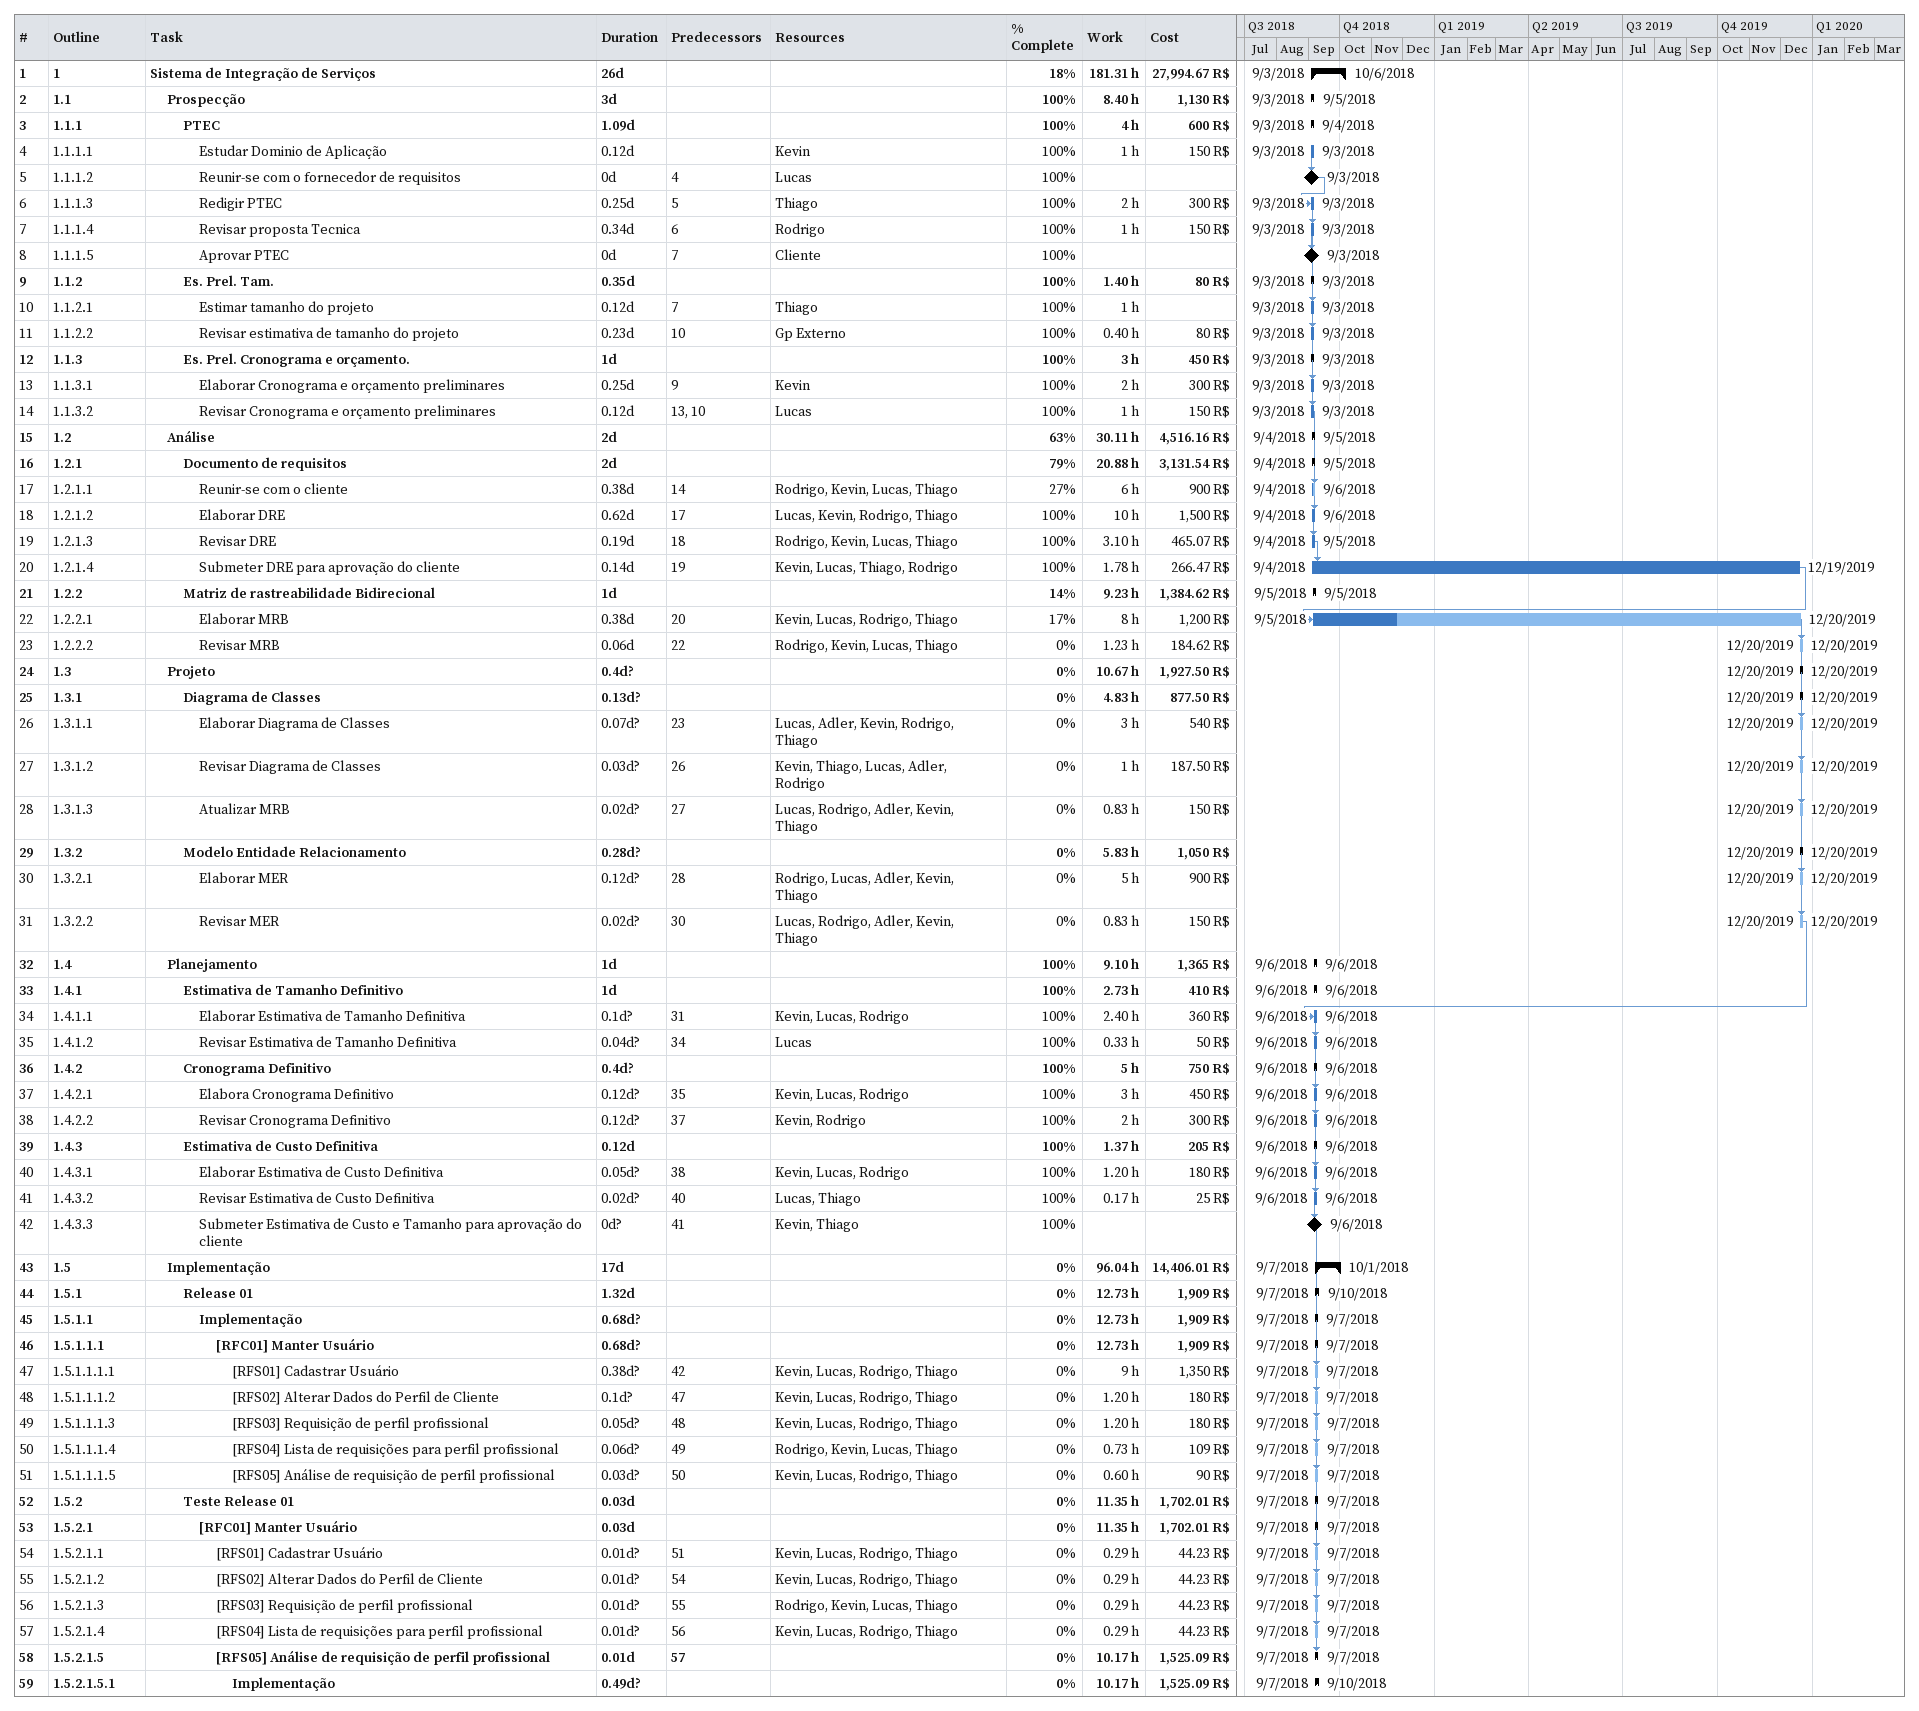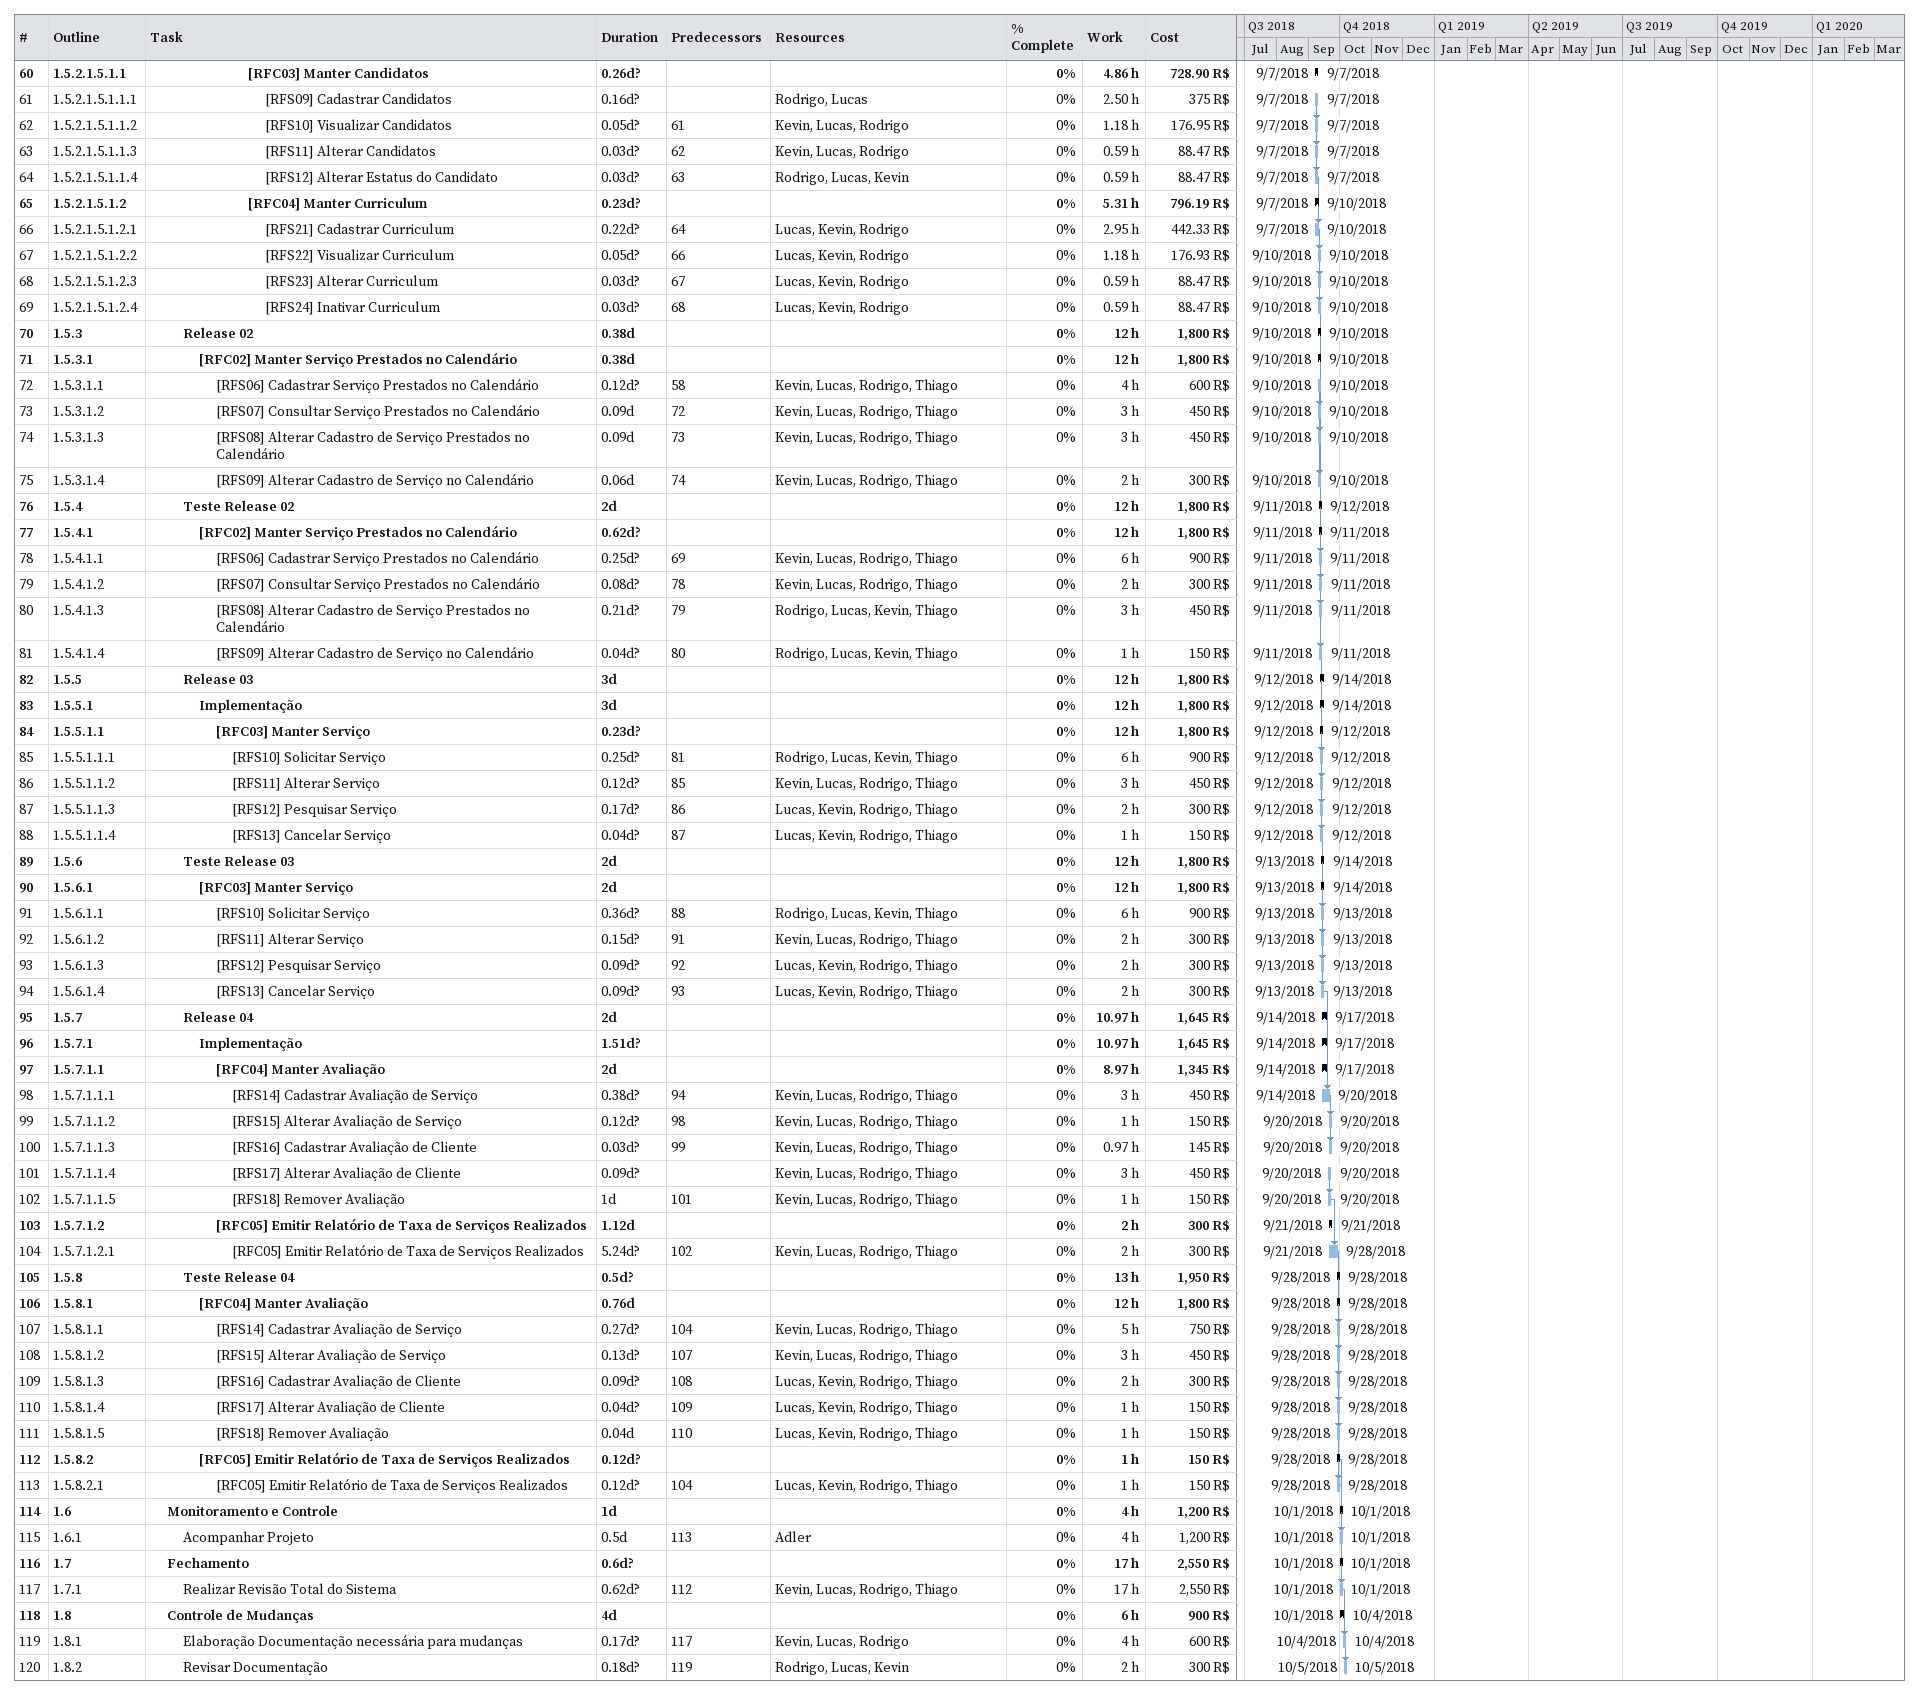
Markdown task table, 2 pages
| ID | WBS | Task | Duration | Start | Finish | Predecessors | Resources | % complete | Work (h) | Cost (R$) |
|---|---|---|---|---|---|---|---|---|---|---|
| 1 | 1 | **Sistema de Integração de Serviços** | 26d | 2018-09-03 | 2018-10-06 |  |  | 18 | 181.31 | 27994.67 |
| 2 | 1.1 | **Prospecção** | 3d | 2018-09-03 | 2018-09-05 |  |  | 100 | 8.40 | 1130 |
| 3 | 1.1.1 | **PTEC** | 1.09d | 2018-09-03 | 2018-09-04 |  |  | 100 | 4 | 600 |
| 4 | 1.1.1.1 | Estudar Dominio de Aplicação | 0.12d | 2018-09-03 | 2018-09-03 |  | Kevin | 100 | 1 | 150 |
| 5 | 1.1.1.2 | Reunir-se com o fornecedor de requisitos | 0d | 2018-09-03 | 2018-09-03 | 4 | Lucas | 100 |  |  |
| 6 | 1.1.1.3 | Redigir PTEC | 0.25d | 2018-09-03 | 2018-09-03 | 5 | Thiago | 100 | 2 | 300 |
| 7 | 1.1.1.4 | Revisar proposta Tecnica | 0.34d | 2018-09-03 | 2018-09-03 | 6 | Rodrigo | 100 | 1 | 150 |
| 8 | 1.1.1.5 | Aprovar PTEC | 0d | 2018-09-03 | 2018-09-03 | 7 | Cliente | 100 |  |  |
| 9 | 1.1.2 | **Es. Prel. Tam.** | 0.35d | 2018-09-03 | 2018-09-03 |  |  | 100 | 1.40 | 80 |
| 10 | 1.1.2.1 | Estimar tamanho do projeto | 0.12d | 2018-09-03 | 2018-09-03 | 7 | Thiago | 100 | 1 |  |
| 11 | 1.1.2.2 | Revisar estimativa de tamanho do projeto | 0.23d | 2018-09-03 | 2018-09-03 | 10 | Gp Externo | 100 | 0.40 | 80 |
| 12 | 1.1.3 | **Es. Prel. Cronograma e orçamento.** | 1d | 2018-09-03 | 2018-09-03 |  |  | 100 | 3 | 450 |
| 13 | 1.1.3.1 | Elaborar Cronograma e orçamento preliminares | 0.25d | 2018-09-03 | 2018-09-03 | 9 | Kevin | 100 | 2 | 300 |
| 14 | 1.1.3.2 | Revisar Cronograma e orçamento preliminares | 0.12d | 2018-09-03 | 2018-09-03 | 13, 10 | Lucas | 100 | 1 | 150 |
| 15 | 1.2 | **Análise** | 2d | 2018-09-04 | 2018-09-05 |  |  | 63 | 30.11 | 4516.16 |
| 16 | 1.2.1 | **Documento de requisitos** | 2d | 2018-09-04 | 2018-09-05 |  |  | 79 | 20.88 | 3131.54 |
| 17 | 1.2.1.1 | Reunir-se com o cliente | 0.38d | 2018-09-04 | 2018-09-06 | 14 | Rodrigo, Kevin, Lucas, Thiago | 27 | 6 | 900 |
| 18 | 1.2.1.2 | Elaborar DRE | 0.62d | 2018-09-04 | 2018-09-06 | 17 | Lucas, Kevin, Rodrigo, Thiago | 100 | 10 | 1500 |
| 19 | 1.2.1.3 | Revisar DRE | 0.19d | 2018-09-04 | 2018-09-05 | 18 | Rodrigo, Kevin, Lucas, Thiago | 100 | 3.10 | 465.07 |
| 20 | 1.2.1.4 | Submeter DRE para aprovação do cliente | 0.14d | 2018-09-04 | 2019-12-19 | 19 | Kevin, Lucas, Thiago, Rodrigo | 100 | 1.78 | 266.47 |
| 21 | 1.2.2 | **Matriz de rastreabilidade Bidirecional** | 1d | 2018-09-05 | 2018-09-05 |  |  | 14 | 9.23 | 1384.62 |
| 22 | 1.2.2.1 | Elaborar MRB | 0.38d | 2018-09-05 | 2019-12-20 | 20 | Kevin, Lucas, Rodrigo, Thiago | 17 | 8 | 1200 |
| 23 | 1.2.2.2 | Revisar MRB | 0.06d | 2019-12-20 | 2019-12-20 | 22 | Rodrigo, Kevin, Lucas, Thiago | 0 | 1.23 | 184.62 |
| 24 | 1.3 | **Projeto** | 0.4d? | 2019-12-20 | 2019-12-20 |  |  | 0 | 10.67 | 1927.50 |
| 25 | 1.3.1 | **Diagrama de Classes** | 0.13d? | 2019-12-20 | 2019-12-20 |  |  | 0 | 4.83 | 877.50 |
| 26 | 1.3.1.1 | Elaborar Diagrama de Classes | 0.07d? | 2019-12-20 | 2019-12-20 | 23 | Lucas, Adler, Kevin, Rodrigo, Thiago | 0 | 3 | 540 |
| 27 | 1.3.1.2 | Revisar Diagrama de Classes | 0.03d? | 2019-12-20 | 2019-12-20 | 26 | Kevin, Thiago, Lucas, Adler, Rodrigo | 0 | 1 | 187.50 |
| 28 | 1.3.1.3 | Atualizar MRB | 0.02d? | 2019-12-20 | 2019-12-20 | 27 | Lucas, Rodrigo, Adler, Kevin, Thiago | 0 | 0.83 | 150 |
| 29 | 1.3.2 | **Modelo Entidade Relacionamento** | 0.28d? | 2019-12-20 | 2019-12-20 |  |  | 0 | 5.83 | 1050 |
| 30 | 1.3.2.1 | Elaborar MER | 0.12d? | 2019-12-20 | 2019-12-20 | 28 | Rodrigo, Lucas, Adler, Kevin, Thiago | 0 | 5 | 900 |
| 31 | 1.3.2.2 | Revisar MER | 0.02d? | 2019-12-20 | 2019-12-20 | 30 | Lucas, Rodrigo, Adler, Kevin, Thiago | 0 | 0.83 | 150 |
| 32 | 1.4 | **Planejamento** | 1d | 2018-09-06 | 2018-09-06 |  |  | 100 | 9.10 | 1365 |
| 33 | 1.4.1 | **Estimativa de Tamanho Definitivo** | 1d | 2018-09-06 | 2018-09-06 |  |  | 100 | 2.73 | 410 |
| 34 | 1.4.1.1 | Elaborar Estimativa de Tamanho Definitiva | 0.1d? | 2018-09-06 | 2018-09-06 | 31 | Kevin, Lucas, Rodrigo | 100 | 2.40 | 360 |
| 35 | 1.4.1.2 | Revisar Estimativa de Tamanho Definitiva | 0.04d? | 2018-09-06 | 2018-09-06 | 34 | Lucas | 100 | 0.33 | 50 |
| 36 | 1.4.2 | **Cronograma Definitivo** | 0.4d? | 2018-09-06 | 2018-09-06 |  |  | 100 | 5 | 750 |
| 37 | 1.4.2.1 | Elabora Cronograma Definitivo | 0.12d? | 2018-09-06 | 2018-09-06 | 35 | Kevin, Lucas, Rodrigo | 100 | 3 | 450 |
| 38 | 1.4.2.2 | Revisar Cronograma Definitivo | 0.12d? | 2018-09-06 | 2018-09-06 | 37 | Kevin, Rodrigo | 100 | 2 | 300 |
| 39 | 1.4.3 | **Estimativa de Custo Definitiva** | 0.12d | 2018-09-06 | 2018-09-06 |  |  | 100 | 1.37 | 205 |
| 40 | 1.4.3.1 | Elaborar Estimativa de Custo Definitiva | 0.05d? | 2018-09-06 | 2018-09-06 | 38 | Kevin, Lucas, Rodrigo | 100 | 1.20 | 180 |
| 41 | 1.4.3.2 | Revisar Estimativa de Custo Definitiva | 0.02d? | 2018-09-06 | 2018-09-06 | 40 | Lucas, Thiago | 100 | 0.17 | 25 |
| 42 | 1.4.3.3 | Submeter Estimativa de Custo e Tamanho para aprovação do cliente | 0d? | 2018-09-06 | 2018-09-06 | 41 | Kevin, Thiago | 100 |  |  |
| 43 | 1.5 | **Implementação** | 17d | 2018-09-07 | 2018-10-01 |  |  | 0 | 96.04 | 14406.01 |
| 44 | 1.5.1 | **Release 01** | 1.32d | 2018-09-07 | 2018-09-10 |  |  | 0 | 12.73 | 1909 |
| 45 | 1.5.1.1 | **Implementação** | 0.68d? | 2018-09-07 | 2018-09-07 |  |  | 0 | 12.73 | 1909 |
| 46 | 1.5.1.1.1 | **[RFC01] Manter Usuário** | 0.68d? | 2018-09-07 | 2018-09-07 |  |  | 0 | 12.73 | 1909 |
| 47 | 1.5.1.1.1.1 | [RFS01] Cadastrar Usuário | 0.38d? | 2018-09-07 | 2018-09-07 | 42 | Kevin, Lucas, Rodrigo, Thiago | 0 | 9 | 1350 |
| 48 | 1.5.1.1.1.2 | [RFS02] Alterar Dados do Perfil de Cliente | 0.1d? | 2018-09-07 | 2018-09-07 | 47 | Kevin, Lucas, Rodrigo, Thiago | 0 | 1.20 | 180 |
| 49 | 1.5.1.1.1.3 | [RFS03] Requisição de perfil profissional | 0.05d? | 2018-09-07 | 2018-09-07 | 48 | Kevin, Lucas, Rodrigo, Thiago | 0 | 1.20 | 180 |
| 50 | 1.5.1.1.1.4 | [RFS04] Lista de requisições para perfil profissional | 0.06d? | 2018-09-07 | 2018-09-07 | 49 | Rodrigo, Kevin, Lucas, Thiago | 0 | 0.73 | 109 |
| 51 | 1.5.1.1.1.5 | [RFS05] Análise de requisição de perfil profissional | 0.03d? | 2018-09-07 | 2018-09-07 | 50 | Kevin, Lucas, Rodrigo, Thiago | 0 | 0.60 | 90 |
| 52 | 1.5.2 | **Teste Release 01** | 0.03d | 2018-09-07 | 2018-09-07 |  |  | 0 | 11.35 | 1702.01 |
| 53 | 1.5.2.1 | **[RFC01] Manter Usuário** | 0.03d | 2018-09-07 | 2018-09-07 |  |  | 0 | 11.35 | 1702.01 |
| 54 | 1.5.2.1.1 | [RFS01] Cadastrar Usuário | 0.01d? | 2018-09-07 | 2018-09-07 | 51 | Kevin, Lucas, Rodrigo, Thiago | 0 | 0.29 | 44.23 |
| 55 | 1.5.2.1.2 | [RFS02] Alterar Dados do Perfil de Cliente | 0.01d? | 2018-09-07 | 2018-09-07 | 54 | Kevin, Lucas, Rodrigo, Thiago | 0 | 0.29 | 44.23 |
| 56 | 1.5.2.1.3 | [RFS03] Requisição de perfil profissional | 0.01d? | 2018-09-07 | 2018-09-07 | 55 | Rodrigo, Kevin, Lucas, Thiago | 0 | 0.29 | 44.23 |
| 57 | 1.5.2.1.4 | [RFS04] Lista de requisições para perfil profissional | 0.01d? | 2018-09-07 | 2018-09-07 | 56 | Kevin, Lucas, Rodrigo, Thiago | 0 | 0.29 | 44.23 |
| 58 | 1.5.2.1.5 | **[RFS05] Análise de requisição de perfil profissional** | 0.01d | 2018-09-07 | 2018-09-07 | 57 |  | 0 | 10.17 | 1525.09 |
| 59 | 1.5.2.1.5.1 | **Implementação** | 0.49d? | 2018-09-07 | 2018-09-10 |  |  | 0 | 10.17 | 1525.09 |
| 60 | 1.5.2.1.5.1.1 | **[RFC03] Manter Candidatos** | 0.26d? | 2018-09-07 | 2018-09-07 |  |  | 0 | 4.86 | 728.90 |
| 61 | 1.5.2.1.5.1.1.1 | [RFS09] Cadastrar Candidatos | 0.16d? | 2018-09-07 | 2018-09-07 |  | Rodrigo, Lucas | 0 | 2.50 | 375 |
| 62 | 1.5.2.1.5.1.1.2 | [RFS10] Visualizar Candidatos | 0.05d? | 2018-09-07 | 2018-09-07 | 61 | Kevin, Lucas, Rodrigo | 0 | 1.18 | 176.95 |
| 63 | 1.5.2.1.5.1.1.3 | [RFS11] Alterar Candidatos | 0.03d? | 2018-09-07 | 2018-09-07 | 62 | Kevin, Lucas, Rodrigo | 0 | 0.59 | 88.47 |
| 64 | 1.5.2.1.5.1.1.4 | [RFS12] Alterar Estatus do Candidato | 0.03d? | 2018-09-07 | 2018-09-07 | 63 | Rodrigo, Lucas, Kevin | 0 | 0.59 | 88.47 |
| 65 | 1.5.2.1.5.1.2 | **[RFC04] Manter Curriculum** | 0.23d? | 2018-09-07 | 2018-09-10 |  |  | 0 | 5.31 | 796.19 |
| 66 | 1.5.2.1.5.1.2.1 | [RFS21] Cadastrar Curriculum | 0.22d? | 2018-09-07 | 2018-09-10 | 64 | Lucas, Kevin, Rodrigo | 0 | 2.95 | 442.33 |
| 67 | 1.5.2.1.5.1.2.2 | [RFS22] Visualizar Curriculum | 0.05d? | 2018-09-10 | 2018-09-10 | 66 | Lucas, Kevin, Rodrigo | 0 | 1.18 | 176.93 |
| 68 | 1.5.2.1.5.1.2.3 | [RFS23] Alterar Curriculum | 0.03d? | 2018-09-10 | 2018-09-10 | 67 | Lucas, Kevin, Rodrigo | 0 | 0.59 | 88.47 |
| 69 | 1.5.2.1.5.1.2.4 | [RFS24] Inativar Curriculum | 0.03d? | 2018-09-10 | 2018-09-10 | 68 | Lucas, Kevin, Rodrigo | 0 | 0.59 | 88.47 |
| 70 | 1.5.3 | **Release 02** | 0.38d | 2018-09-10 | 2018-09-10 |  |  | 0 | 12 | 1800 |
| 71 | 1.5.3.1 | **[RFC02] Manter Serviço Prestados no Calendário** | 0.38d | 2018-09-10 | 2018-09-10 |  |  | 0 | 12 | 1800 |
| 72 | 1.5.3.1.1 | [RFS06] Cadastrar Serviço Prestados no Calendário | 0.12d? | 2018-09-10 | 2018-09-10 | 58 | Kevin, Lucas, Rodrigo, Thiago | 0 | 4 | 600 |
| 73 | 1.5.3.1.2 | [RFS07] Consultar Serviço Prestados no Calendário | 0.09d | 2018-09-10 | 2018-09-10 | 72 | Kevin, Lucas, Rodrigo, Thiago | 0 | 3 | 450 |
| 74 | 1.5.3.1.3 | [RFS08] Alterar Cadastro de Serviço Prestados no Calendário | 0.09d | 2018-09-10 | 2018-09-10 | 73 | Kevin, Lucas, Rodrigo, Thiago | 0 | 3 | 450 |
| 75 | 1.5.3.1.4 | [RFS09] Alterar Cadastro de Serviço no Calendário | 0.06d | 2018-09-10 | 2018-09-10 | 74 | Kevin, Lucas, Rodrigo, Thiago | 0 | 2 | 300 |
| 76 | 1.5.4 | **Teste Release 02** | 2d | 2018-09-11 | 2018-09-12 |  |  | 0 | 12 | 1800 |
| 77 | 1.5.4.1 | **[RFC02] Manter Serviço Prestados no Calendário** | 0.62d? | 2018-09-11 | 2018-09-11 |  |  | 0 | 12 | 1800 |
| 78 | 1.5.4.1.1 | [RFS06] Cadastrar Serviço Prestados no Calendário | 0.25d? | 2018-09-11 | 2018-09-11 | 69 | Kevin, Lucas, Rodrigo, Thiago | 0 | 6 | 900 |
| 79 | 1.5.4.1.2 | [RFS07] Consultar Serviço Prestados no Calendário | 0.08d? | 2018-09-11 | 2018-09-11 | 78 | Kevin, Lucas, Rodrigo, Thiago | 0 | 2 | 300 |
| 80 | 1.5.4.1.3 | [RFS08] Alterar Cadastro de Serviço Prestados no Calendário | 0.21d? | 2018-09-11 | 2018-09-11 | 79 | Rodrigo, Lucas, Kevin, Thiago | 0 | 3 | 450 |
| 81 | 1.5.4.1.4 | [RFS09] Alterar Cadastro de Serviço no Calendário | 0.04d? | 2018-09-11 | 2018-09-11 | 80 | Rodrigo, Lucas, Kevin, Thiago | 0 | 1 | 150 |
| 82 | 1.5.5 | **Release 03** | 3d | 2018-09-12 | 2018-09-14 |  |  | 0 | 12 | 1800 |
| 83 | 1.5.5.1 | **Implementação** | 3d | 2018-09-12 | 2018-09-14 |  |  | 0 | 12 | 1800 |
| 84 | 1.5.5.1.1 | **[RFC03] Manter Serviço** | 0.23d? | 2018-09-12 | 2018-09-12 |  |  | 0 | 12 | 1800 |
| 85 | 1.5.5.1.1.1 | [RFS10] Solicitar Serviço | 0.25d? | 2018-09-12 | 2018-09-12 | 81 | Rodrigo, Lucas, Kevin, Thiago | 0 | 6 | 900 |
| 86 | 1.5.5.1.1.2 | [RFS11] Alterar Serviço | 0.12d? | 2018-09-12 | 2018-09-12 | 85 | Kevin, Lucas, Rodrigo, Thiago | 0 | 3 | 450 |
| 87 | 1.5.5.1.1.3 | [RFS12] Pesquisar Serviço | 0.17d? | 2018-09-12 | 2018-09-12 | 86 | Lucas, Kevin, Rodrigo, Thiago | 0 | 2 | 300 |
| 88 | 1.5.5.1.1.4 | [RFS13] Cancelar Serviço | 0.04d? | 2018-09-12 | 2018-09-12 | 87 | Lucas, Kevin, Rodrigo, Thiago | 0 | 1 | 150 |
| 89 | 1.5.6 | **Teste Release 03** | 2d | 2018-09-13 | 2018-09-14 |  |  | 0 | 12 | 1800 |
| 90 | 1.5.6.1 | **[RFC03] Manter Serviço** | 2d | 2018-09-13 | 2018-09-14 |  |  | 0 | 12 | 1800 |
| 91 | 1.5.6.1.1 | [RFS10] Solicitar Serviço | 0.36d? | 2018-09-13 | 2018-09-13 | 88 | Rodrigo, Lucas, Kevin, Thiago | 0 | 6 | 900 |
| 92 | 1.5.6.1.2 | [RFS11] Alterar Serviço | 0.15d? | 2018-09-13 | 2018-09-13 | 91 | Kevin, Lucas, Rodrigo, Thiago | 0 | 2 | 300 |
| 93 | 1.5.6.1.3 | [RFS12] Pesquisar Serviço | 0.09d? | 2018-09-13 | 2018-09-13 | 92 | Lucas, Kevin, Rodrigo, Thiago | 0 | 2 | 300 |
| 94 | 1.5.6.1.4 | [RFS13] Cancelar Serviço | 0.09d? | 2018-09-13 | 2018-09-13 | 93 | Lucas, Kevin, Rodrigo, Thiago | 0 | 2 | 300 |
| 95 | 1.5.7 | **Release 04** | 2d | 2018-09-14 | 2018-09-17 |  |  | 0 | 10.97 | 1645 |
| 96 | 1.5.7.1 | **Implementação** | 1.51d? | 2018-09-14 | 2018-09-17 |  |  | 0 | 10.97 | 1645 |
| 97 | 1.5.7.1.1 | **[RFC04] Manter Avaliação** | 2d | 2018-09-14 | 2018-09-17 |  |  | 0 | 8.97 | 1345 |
| 98 | 1.5.7.1.1.1 | [RFS14] Cadastrar Avaliação de Serviço | 0.38d? | 2018-09-14 | 2018-09-20 | 94 | Kevin, Lucas, Rodrigo, Thiago | 0 | 3 | 450 |
| 99 | 1.5.7.1.1.2 | [RFS15] Alterar Avaliação de Serviço | 0.12d? | 2018-09-20 | 2018-09-20 | 98 | Kevin, Lucas, Rodrigo, Thiago | 0 | 1 | 150 |
| 100 | 1.5.7.1.1.3 | [RFS16] Cadastrar Avaliação de Cliente | 0.03d? | 2018-09-20 | 2018-09-20 | 99 | Kevin, Lucas, Rodrigo, Thiago | 0 | 0.97 | 145 |
| 101 | 1.5.7.1.1.4 | [RFS17] Alterar Avaliação de Cliente | 0.09d? | 2018-09-20 | 2018-09-20 |  | Kevin, Lucas, Rodrigo, Thiago | 0 | 3 | 450 |
| 102 | 1.5.7.1.1.5 | [RFS18] Remover Avaliação | 1d | 2018-09-20 | 2018-09-20 | 101 | Kevin, Lucas, Rodrigo, Thiago | 0 | 1 | 150 |
| 103 | 1.5.7.1.2 | **[RFC05] Emitir Relatório de Taxa de Serviços Realizados** | 1.12d | 2018-09-21 | 2018-09-21 |  |  | 0 | 2 | 300 |
| 104 | 1.5.7.1.2.1 | [RFC05] Emitir Relatório de Taxa de Serviços Realizados | 5.24d? | 2018-09-21 | 2018-09-28 | 102 | Kevin, Lucas, Rodrigo, Thiago | 0 | 2 | 300 |
| 105 | 1.5.8 | **Teste Release 04** | 0.5d? | 2018-09-28 | 2018-09-28 |  |  | 0 | 13 | 1950 |
| 106 | 1.5.8.1 | **[RFC04] Manter Avaliação** | 0.76d | 2018-09-28 | 2018-09-28 |  |  | 0 | 12 | 1800 |
| 107 | 1.5.8.1.1 | [RFS14] Cadastrar Avaliação de Serviço | 0.27d? | 2018-09-28 | 2018-09-28 | 104 | Kevin, Lucas, Rodrigo, Thiago | 0 | 5 | 750 |
| 108 | 1.5.8.1.2 | [RFS15] Alterar Avaliação de Serviço | 0.13d? | 2018-09-28 | 2018-09-28 | 107 | Kevin, Lucas, Rodrigo, Thiago | 0 | 3 | 450 |
| 109 | 1.5.8.1.3 | [RFS16] Cadastrar Avaliação de Cliente | 0.09d? | 2018-09-28 | 2018-09-28 | 108 | Lucas, Kevin, Rodrigo, Thiago | 0 | 2 | 300 |
| 110 | 1.5.8.1.4 | [RFS17] Alterar Avaliação de Cliente | 0.04d? | 2018-09-28 | 2018-09-28 | 109 | Lucas, Kevin, Rodrigo, Thiago | 0 | 1 | 150 |
| 111 | 1.5.8.1.5 | [RFS18] Remover Avaliação | 0.04d | 2018-09-28 | 2018-09-28 | 110 | Lucas, Kevin, Rodrigo, Thiago | 0 | 1 | 150 |
| 112 | 1.5.8.2 | **[RFC05] Emitir Relatório de Taxa de Serviços Realizados** | 0.12d? | 2018-09-28 | 2018-09-28 |  |  | 0 | 1 | 150 |
| 113 | 1.5.8.2.1 | [RFC05] Emitir Relatório de Taxa de Serviços Realizados | 0.12d? | 2018-09-28 | 2018-09-28 | 104 | Lucas, Kevin, Rodrigo, Thiago | 0 | 1 | 150 |
| 114 | 1.6 | **Monitoramento e Controle** | 1d | 2018-10-01 | 2018-10-01 |  |  | 0 | 4 | 1200 |
| 115 | 1.6.1 | Acompanhar Projeto | 0.5d | 2018-10-01 | 2018-10-01 | 113 | Adler | 0 | 4 | 1200 |
| 116 | 1.7 | **Fechamento** | 0.6d? | 2018-10-01 | 2018-10-01 |  |  | 0 | 17 | 2550 |
| 117 | 1.7.1 | Realizar Revisão Total do Sistema | 0.62d? | 2018-10-01 | 2018-10-01 | 112 | Kevin, Lucas, Rodrigo, Thiago | 0 | 17 | 2550 |
| 118 | 1.8 | **Controle de Mudanças** | 4d | 2018-10-01 | 2018-10-04 |  |  | 0 | 6 | 900 |
| 119 | 1.8.1 | Elaboração Documentação necessária para mudanças | 0.17d? | 2018-10-04 | 2018-10-04 | 117 | Kevin, Lucas, Rodrigo | 0 | 4 | 600 |
| 120 | 1.8.2 | Revisar Documentação | 0.18d? | 2018-10-05 | 2018-10-05 | 119 | Rodrigo, Lucas, Kevin | 0 | 2 | 300 |
